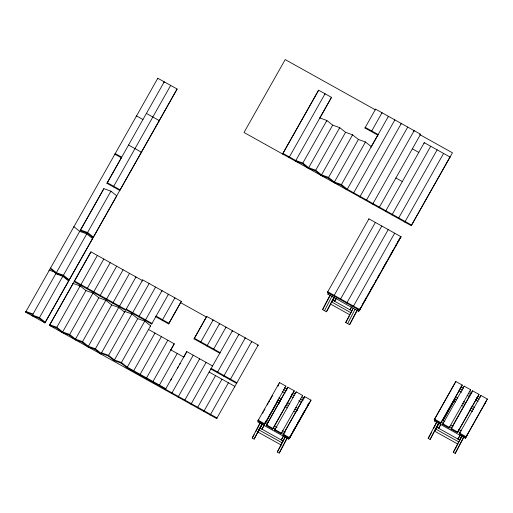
<?xml version="1.0" encoding="UTF-8"?>
<svg xmlns="http://www.w3.org/2000/svg" width="513" height="513" viewBox="0 0 513 513"><rect width="100%" height="100%" fill="white"/><g stroke="black" fill="none" stroke-linecap="round" stroke-linejoin="round"><path stroke-width="0.77" d="M49.011 270.813L49.319 270.178L63.394 275.205L69.223 279.861L68.909 280.496L63.086 275.84L56.045 273.326L56.359 272.692L50.53 268.036L50.223 268.671L55.462 272.858M73.577 227.349L73.891 226.708L79.72 231.363L86.755 233.877L92.584 238.532L92.269 239.173M55.75 273.762L62.791 276.276L68.62 280.932L44.945 322.889L25.65 312.135L157.805 78.252L177.107 89.012L44.945 322.889L39.123 318.233L32.082 315.719L79.72 231.363M116.733 195.819L93.058 237.775L87.236 233.12L80.195 230.606L103.863 188.649L110.904 191.163L116.733 195.819L116.419 196.453M136.208 116.547L136.522 115.912L142.954 119.497M39.123 318.233L62.791 276.276L62.477 276.911M157.497 78.893L157.805 78.252M103.863 188.649L80.195 230.606M177.107 89.012L119.798 190.477L106.935 183.308L164.237 81.836L163.929 82.478M63.086 275.84L86.755 233.877M87.236 233.12L110.904 191.163L110.59 191.798M113.367 186.892L170.675 85.421M68.306 281.566L68.62 280.932M150.283 326.448L150.598 325.806L144.769 321.151L137.734 318.637L131.905 313.982L124.871 311.468L124.556 312.109L118.727 307.447L111.693 304.934L105.864 300.278L98.829 297.764L93 293.109L85.966 290.595L80.137 285.94L73.096 283.426L49.428 325.389L216.666 418.595L258.18 345.069L206.72 316.386L194.049 338.894L219.776 353.233L220.09 352.598L194.363 338.253M72.788 284.061L73.096 283.426M74.462 281.021L74.148 281.656L125.608 310.333L126.23 309.063L151.957 323.402L151.649 324.036L74.462 281.021L90.942 251.864L142.396 280.54M90.942 251.864L49.428 325.389L56.462 327.903L62.291 332.559L69.332 335.072L75.154 339.728L82.195 342.242L88.018 346.897L95.059 349.411L100.888 354.066L101.51 352.797L108.544 355.31L114.373 359.966L121.414 362.479L127.237 367.135L165.834 388.642L165.205 389.912M141.081 152.816L141.396 152.181L128.532 145.012M56.462 327.903L80.137 285.94L79.823 286.575M158.94 121.228L159.248 120.593L146.385 113.424M80.579 285.241L97.374 255.448M62.291 332.559L85.966 290.595M87.011 288.825L103.806 259.033M69.332 335.072L93 293.109L92.686 293.75M93.443 292.41L110.237 262.618M75.154 339.728L98.829 297.764M99.875 295.995L116.669 266.202M82.195 342.242L105.864 300.278M106.313 299.579L123.101 269.787M88.018 346.897L111.693 304.934M112.745 303.164L129.532 273.371M95.059 349.411L118.727 307.447M119.176 306.748L135.964 276.956L135.656 277.591M142.088 281.175L142.71 279.906L181.307 301.413L168.63 323.915L155.766 316.745L156.08 316.111L168.944 323.28L168.63 323.915M216.666 418.595L216.98 417.954L126.929 367.77L121.1 363.114L114.059 360.601L108.237 355.945L131.905 313.982M132.348 313.283L149.142 283.49M114.059 360.601L137.734 318.637M138.786 316.867L155.574 287.075L155.266 287.71M121.1 363.114L144.769 321.151M145.217 320.452L162.005 290.659L161.698 291.294M126.929 367.77L150.598 325.806M168.129 294.879L168.437 294.244L151.649 324.036M133.361 371.354L154.958 333.059M162.198 320.33L174.875 297.829L174.561 298.463M139.792 374.939L161.39 336.643M146.224 378.523L167.822 340.228M152.656 382.108L174.253 343.813L148.526 329.474M174.253 343.813L170.791 350.026M159.088 385.693L177.254 353.47M318.618 90.185L282.592 153.99L318.618 90.185L331.481 97.355L319.785 118.118M183.372 357.696L183.686 357.054L170.823 349.885M212.536 365.955L186.809 351.617L183.737 357.138M206.72 316.386L194.049 338.894M171.643 393.497L193.241 355.201M289.024 157.574L325.05 93.77L324.735 94.405M200.48 342.479L213.151 319.971L212.844 320.612M178.075 397.081L199.672 358.786L199.358 359.427M206.912 346.063L219.59 323.556L219.275 324.197M184.507 400.666L206.104 362.37M388.117 116.951L388.431 116.31L346.916 189.836L341.094 185.18L334.053 182.666L328.224 178.011L321.189 175.497L315.36 170.842L308.326 168.328L302.497 163.673L326.864 120.478L332.693 125.134L339.728 127.647L345.557 132.303L352.591 134.816L358.42 139.472L365.461 141.986L371.284 146.647L370.976 147.282M213.344 349.648L226.021 327.14L225.707 327.781M326.557 121.113L326.864 120.478L319.83 117.964M190.939 404.25L232.453 330.731L232.139 331.366M308.326 168.328L332.693 125.134M197.37 407.841L215.537 375.619M315.36 170.842L339.728 127.647L339.42 128.288M217.281 372.611L238.885 334.316L238.571 334.951M203.802 411.426L221.969 379.203M321.189 175.497L345.557 132.303M223.719 376.196L245.317 337.9L245.002 338.535M210.234 415.011L228.4 382.788M328.224 178.011L352.591 134.816L352.284 135.458M230.151 379.78L251.748 341.485L251.434 342.12M334.053 182.666L358.42 139.472M234.518 387.007L234.832 386.372L209.105 372.034M257.866 345.704L258.18 345.069M364.955 128L365.269 127.365L378.132 134.534L377.818 135.169L364.955 128L375.567 109.141L420.589 134.239L420.282 134.874M375.253 109.782L375.567 109.141M341.094 185.18L365.461 141.986L365.147 142.627M371.386 131.584L381.999 112.725L381.685 113.367M353.348 193.42L394.863 119.895L394.555 120.536M359.78 197.005L401.294 123.486L400.986 124.12M257.879 420.865L258.186 420.224L264.618 423.809L264.31 424.45L257.879 420.865L279.476 382.563L285.908 386.154L285.594 386.789M258.885 419.826L257.847 421.949L288.723 439.154L289.409 437.942M366.211 200.596L407.726 127.07L407.418 127.705M279.162 383.205L279.476 382.563M278.104 386.013L278.796 384.596L278.11 385.814M285.1 437.518L281.066 444.931L257.911 432.029L262.335 423.924M258.943 430.208L259.982 428.086L283.138 440.994M327.422 292.372L327.73 291.737L359.895 309.66L359.581 310.294L327.422 292.372L368.93 218.846L401.095 236.769L400.781 237.404M399.261 239.353L400.287 237.532L358.734 311.327L327.858 294.116L328.551 292.705M372.65 204.18L414.158 130.655L413.85 131.29M266.241 425.521L287.838 387.225L294.27 390.81L293.955 391.445L272.672 429.105L266.241 425.521L287.838 387.225M368.623 219.481L368.93 218.846M333.854 295.956L375.362 222.43M334.181 297.341L330.545 304.062L349.84 314.815L351.565 311.481M379.081 207.765L420.589 134.239M272.672 429.105L294.27 390.81M274.602 430.183L274.91 429.548L281.342 433.132L281.034 433.767L274.602 430.183L296.2 391.887L302.632 395.472L302.317 396.107M340.286 299.541L381.8 226.015L381.486 226.65M295.886 392.522L296.2 391.887M385.513 211.35L424.277 142.678L450.01 157.023L449.696 157.658M423.969 143.319L424.277 142.678M346.717 303.125L388.232 229.6M282.964 434.844L304.562 396.549L310.993 400.134L310.679 400.768L289.396 438.429L282.964 434.844L304.562 396.549M391.945 214.934L430.708 146.263M353.149 306.71L394.664 233.184L394.35 233.819M288.723 439.154L289.415 437.743M290.788 435.21L289.749 437.332L290.916 435.274M289.396 438.429L310.993 400.134M398.377 218.519L437.14 149.847M307.601 405.745L308.294 404.334L307.479 405.687M308.634 403.923L309.326 402.513M358.734 311.327L359.427 309.91M359.767 309.499L360.806 307.383L359.773 309.204M404.808 222.103L443.572 153.438M398.223 241.469L398.915 240.058M375.471 109.897L285.202 59.591L244.002 132.482L411.24 225.688L450.01 157.023M434.235 419.788L455.833 381.492L462.264 385.077L461.95 385.712L440.667 423.372L434.235 419.788L455.833 381.492M486.35 400.91L465.4 438.256L434.524 421.051L435.216 419.634M457.743 444.04L434.588 431.132L439.013 423.026M435.62 429.31L436.659 427.188L459.815 440.096M440.667 423.372L462.264 385.077M442.597 424.443L442.905 423.809L449.337 427.393L449.029 428.028L442.597 424.443L464.194 386.148L470.626 389.733L470.312 390.374M463.88 386.789L464.194 386.148M450.959 429.105L472.556 390.81L478.988 394.394L478.674 395.029L457.391 432.69L450.959 429.105L472.556 390.81M457.391 432.69L478.988 394.394M459.321 433.767L459.629 433.132L466.06 436.717L465.753 437.352L459.321 433.767L480.918 395.472L487.35 399.056L487.036 399.691M480.604 396.107L480.918 395.472M458.09 443.328L461.386 437.32M465.4 438.256L466.439 436.14M466.426 436.435L467.465 434.312M484.285 404.847L485.324 402.731M262.239 423.975L254.127 439.109L252.204 438.031L260.02 422.859M255.686 431.863L259.95 423.591M254.127 439.109L261.951 423.937M330.654 304.19L326.435 311.776L322.574 309.628L330.257 294.712M330.083 295.648L322.574 309.628M324.505 310.705L332.187 295.783M326.435 311.776L333.751 297.572M332.116 301.349L334.309 297.085M287.325 437.955L279.219 453.088L277.289 452.017L285.106 436.839M281.483 444.47L277.289 452.017M357.465 309.993L349.59 324.684L345.73 322.536L353.047 308.326M279.219 453.088L287.036 437.916M347.66 323.607L354.977 309.403M349.59 324.684L357.272 309.769M438.942 422.911L430.125 439.429L428.195 438.352L436.723 421.795M433.453 428.733L436.653 422.526M430.125 439.429L438.653 422.872M464.028 436.89L455.211 453.409L453.28 452.331L461.809 435.774M457.121 445.476L457.833 444.098M460.674 438.577L462.098 435.819M455.211 453.409L463.739 436.852M32.082 315.719L32.864 314.347M106.935 183.308L121.517 157.504M69.223 279.861L92.584 238.532M49.742 324.755L56.776 327.268L62.605 331.924L69.64 334.438L75.469 339.093L82.503 341.607L88.332 346.262L95.373 348.776L101.196 353.431L124.871 311.468M125.916 309.698L142.71 279.906M168.944 323.28L181.307 301.413M165.519 389.277L186.809 351.617M170.726 380.152L171.515 378.754M177.427 368.296L178.216 366.898M179.403 364.807L180.191 363.416M331.481 97.355L295.462 161.159L302.497 163.673M371.245 146.801L377.914 134.996M327.858 294.116L328.544 292.904M262.63 413.196L263.406 411.824M264.182 410.451L264.958 409.079M267.286 404.956L268.062 403.584M268.844 402.211L269.62 400.839M270.396 399.467L272.724 395.343M252.204 438.031L254.14 434.607M257.911 432.029L262.476 423.956M334.322 297.38L331.969 301.541L332.61 300.118L351.912 310.872L352.694 309.486M264.31 424.45L285.908 386.154M261.912 429.163L264.266 424.995M265.837 422.218L278.392 400.005L265.971 422.257M262.047 429.201L264.009 425.726M334.54 301.195L336.111 298.419M334.681 301.234L336.252 298.457M349.981 309.794L351.546 307.018M350.116 309.833L351.687 307.056M281.034 433.767L302.632 395.472M345.73 322.536L349.218 316.367M281.207 439.917L283.561 435.749M281.348 439.955L283.311 436.486M362.377 304.607L363.159 303.215M363.941 301.83L366.295 297.662M367.084 296.277L367.866 294.885M369.046 292.801L369.828 291.416M370.617 290.025L372.97 285.863M375.715 281.002L376.497 279.617M377.286 278.226L379.639 274.064M382.384 269.203L383.173 267.812M383.955 266.427L386.308 262.258M389.059 257.398L389.842 256.013M390.624 254.621L392.984 250.459M395.728 245.599L396.511 244.214M397.299 242.822L398.864 240.046M359.581 310.294L401.095 236.769M290.101 436.428L291.955 433.152M292.731 431.779L295.45 426.97M296.225 425.598L297.001 424.225M297.777 422.853L300.105 418.73M300.881 417.358L301.657 415.985M302.433 414.613L304.76 410.49M291.692 433.902L292.468 432.523M293.244 431.151L308.294 404.533M411.24 225.688L452.44 152.797L419.557 134.47M434.524 421.051L435.21 419.833M428.195 438.352L431.677 432.183M434.588 431.132L438.762 423.757M438.589 428.265L440.943 424.097M442.905 420.628L455.069 399.108L443.046 420.666M438.73 428.304L440.686 424.835M449.029 428.028L470.626 389.733M457.885 439.019L460.238 434.851M458.026 439.057L460.379 434.889M453.28 452.331L456.762 446.163M465.753 437.352L487.35 399.056M80.509 229.971L87.543 232.485L93.372 237.141M32.396 315.085L39.43 317.598L45.259 322.254M101.196 353.431L108.237 355.945M412.349 148.815L418.781 152.399M395.869 177.973L402.301 181.557M282.907 153.355L295.77 160.524L302.811 163.038L308.634 167.693L315.675 170.207L321.497 174.862L328.538 177.376L334.367 182.032L341.401 184.545L347.23 189.201L411.554 225.053M331.584 301.939L350.879 312.693M107.243 182.673L120.106 189.842M460.963 386.757L463.707 388.29M469.196 391.348L471.941 392.875M478.116 396.318L480.174 397.466M459.937 388.578L462.681 390.111M468.17 393.17L470.915 394.702M476.404 397.761L479.148 399.287M458.898 390.701L461.642 392.233M467.131 395.292L469.876 396.818M475.365 399.877L478.11 401.41M455.531 396.972L457.577 398.107M463.707 401.525L465.746 402.667M471.877 406.078L474.602 407.598M454.505 398.793L456.544 399.928M462.675 403.346L464.72 404.488M470.851 407.899L473.57 409.419M453.466 400.916L455.506 402.051M461.636 405.469L463.681 406.604M469.812 410.022L472.531 411.541M442.084 420.166L444.829 421.699M451.004 425.136L453.062 426.284M458.545 429.343L461.29 430.875M441.052 421.987L443.796 423.52M449.285 426.579L452.03 428.105M457.519 431.164L460.264 432.696M434.543 419.153L440.975 422.738M451.267 428.47L457.699 432.055M435.627 429.009L458.782 441.917M180.198 302.413L206.784 317.233M284.285 387.655L287.03 389.187M293.205 392.625L295.264 393.772M301.439 397.216L304.183 398.742M283.259 389.476L286.004 391.009M291.493 394.067L294.238 395.594M300.413 399.037L303.157 400.57M282.221 391.599L284.965 393.131M290.454 396.19L293.199 397.716M298.688 400.775L301.432 402.307M278.854 397.87L281.579 399.383M287.024 402.423L289.749 403.943M295.879 407.354L297.925 408.495M277.822 399.691L280.547 401.211M286.677 404.622L288.723 405.764M294.853 409.182L297.572 410.695M276.783 401.807L279.508 403.327M284.959 406.367L287.684 407.88M293.814 411.298L295.854 412.439M265.401 421.064L268.145 422.59M274.32 426.034L277.065 427.566M282.554 430.625L285.299 432.151M264.375 422.885L267.119 424.418M273.294 427.855L275.353 429.003M281.528 432.446L284.273 433.972M266.548 424.886L272.98 428.47M283.272 434.21L289.704 437.794M258.95 429.907L282.105 442.815M25.964 311.5L25.65 312.135L32.685 314.649L32.999 314.014L25.964 311.5M115.233 153.573L114.918 154.208L121.35 157.792L121.664 157.158L115.233 153.573M211.164 368.385L210.849 369.027L236.583 383.365L236.891 382.724L211.164 368.385"/></g></svg>
